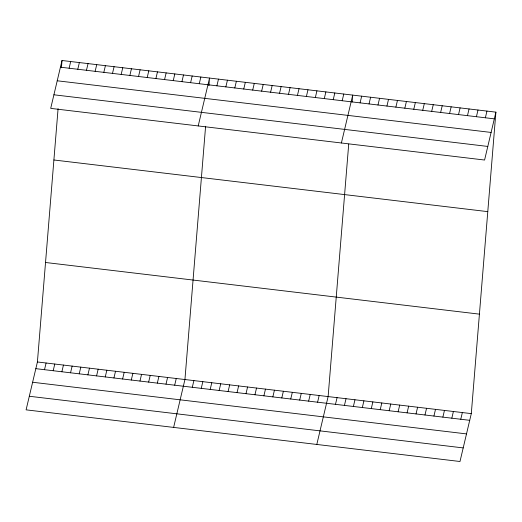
<?xml version="1.0" encoding="UTF-8"?>
<svg xmlns="http://www.w3.org/2000/svg" width="522" height="522" viewBox="0 0 522 522"><rect width="100%" height="100%" fill="white"/><g stroke="black" fill="none" stroke-linecap="round" stroke-linejoin="round"><path stroke-width="0.78" d="M495.9 112.152L484.586 160.032L50.699 108.38L62.014 60.5L495.9 112.152L471.301 413.62L459.986 461.5L26.1 409.848L37.414 361.968L58.079 108.713M61.452 67.39L62.014 60.5M205.603 126.272L184.938 379.533L173.624 427.407M208.911 85.712L209.537 78.065L198.216 125.939M348.722 144.085L328.123 396.576L316.802 444.457M352.154 101.999L352.715 95.108L341.401 142.982M69.113 68.232L70.692 61.531M77.791 69.263L79.37 62.568M86.469 70.294L88.048 63.599M95.141 71.325L96.727 64.63M103.819 72.362L105.405 65.668M112.498 73.393L114.083 66.699M44.514 369.7L46.093 363.005M121.176 74.424L122.761 67.73M53.192 370.731L54.771 364.036M129.854 75.462L131.44 68.767M61.87 371.762L63.449 365.067M138.532 76.493L140.118 69.798M70.548 372.799L72.127 366.105M147.211 77.524L148.79 70.829M79.227 373.83L80.806 367.136M155.889 78.561L157.468 71.866M87.898 374.861L89.484 368.167M164.567 79.592L166.146 72.897M96.577 375.899L98.162 369.198M173.245 80.623L174.824 73.928M105.255 376.93L106.84 370.235M181.924 81.66L183.503 74.966M113.933 377.961L115.519 371.266M190.595 82.691L192.181 75.997M122.611 378.998L124.197 372.297M199.273 83.722L200.859 77.028M131.29 380.029L132.875 373.334M139.968 381.06L141.547 374.365M216.904 85.823L218.483 79.129M148.646 382.097L150.225 375.396M225.85 86.887L227.435 80.192M157.324 383.128L158.903 376.434M234.802 87.957L236.381 81.256M166.003 384.159L167.582 377.465M243.748 89.021L245.333 82.326M174.681 385.197L176.26 378.496M252.7 90.084L254.279 83.389M261.646 91.148L263.232 84.453M192.305 387.291L193.884 380.597M270.598 92.218L272.177 85.523M201.251 388.355L202.836 381.66M279.544 93.281L281.13 86.587M210.203 389.425L211.782 382.73M288.496 94.345L290.075 87.65M219.149 390.489L220.734 383.794M297.442 95.409L299.028 88.714M228.101 391.552L229.68 384.858M306.394 96.479L307.973 89.784M237.047 392.616L238.632 385.921M315.34 97.542L316.926 90.848M245.999 393.686L247.578 386.991M324.286 98.606L325.872 91.911M254.945 394.749L256.53 388.055M333.238 99.676L334.817 92.975M263.897 395.813L265.476 389.118M342.184 100.739L343.77 94.045M272.843 396.883L274.428 390.182M281.795 397.947L283.374 391.252M360.082 102.867L361.668 96.172M290.741 399.01L292.327 392.316M369.034 103.937L370.613 97.242M299.693 400.074L301.272 393.379M377.98 105L379.566 98.306M308.639 401.144L310.225 394.449M386.933 106.064L388.512 99.369M317.591 402.208L319.17 395.513M395.878 107.127L397.464 100.433M404.831 108.198L406.41 101.503M335.489 404.335L337.068 397.64M413.776 109.261L415.362 102.566M344.435 405.405L346.021 398.71M422.729 110.325L424.308 103.63M353.381 406.468L354.967 399.774M431.674 111.395L433.26 104.694M362.333 407.532L363.912 400.837M440.627 112.458L442.206 105.764M371.279 408.602L372.865 401.901M449.572 113.522L451.158 106.827M380.231 409.666L381.81 402.971M458.525 114.586L460.104 107.891M389.177 410.729L390.763 404.035M467.471 115.656L469.056 108.961M398.129 411.793L399.708 405.098M476.416 116.719L478.002 110.025M407.075 412.863L408.661 406.168M485.369 117.783L486.954 111.088M416.027 413.926L417.607 407.232M424.973 414.99L426.559 408.295M433.926 416.054L435.505 409.359M442.871 417.124L444.457 410.429M451.824 418.187L453.403 411.493M460.769 419.251L462.355 412.556M60.435 67.194L494.314 118.846M57.218 80.786L491.104 132.438M53.91 94.789L487.796 146.441M53.896 159.986L487.783 211.638M45.538 262.488L479.418 314.14M37.414 361.968L471.301 413.62M35.835 368.662L469.722 420.321M32.625 382.254L466.505 433.906M29.31 396.257L463.197 447.909"/></g></svg>
